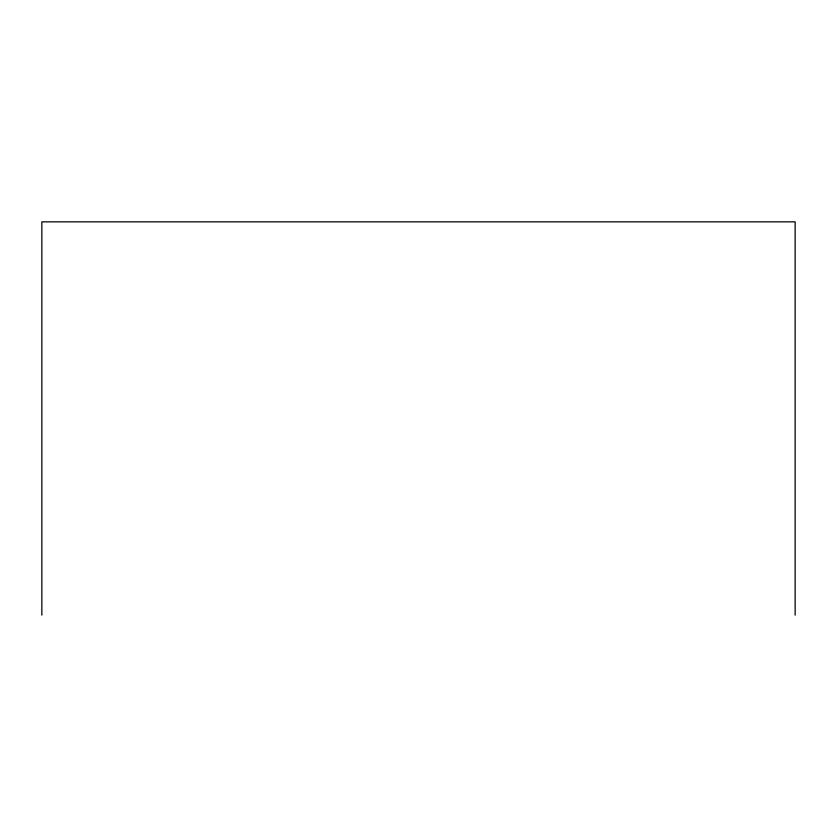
<?xml version="1.0" encoding="UTF-8"?>
<svg xmlns="http://www.w3.org/2000/svg" width="837" height="837" viewBox="0 0 837 837"><rect width="100%" height="100%" fill="white"/><g stroke="black" fill="none" stroke-linecap="round" stroke-linejoin="round"><path stroke-width="1.26" d="M795.15 615.153L795.15 221.847L41.85 221.847L41.85 615.153"/></g></svg>
